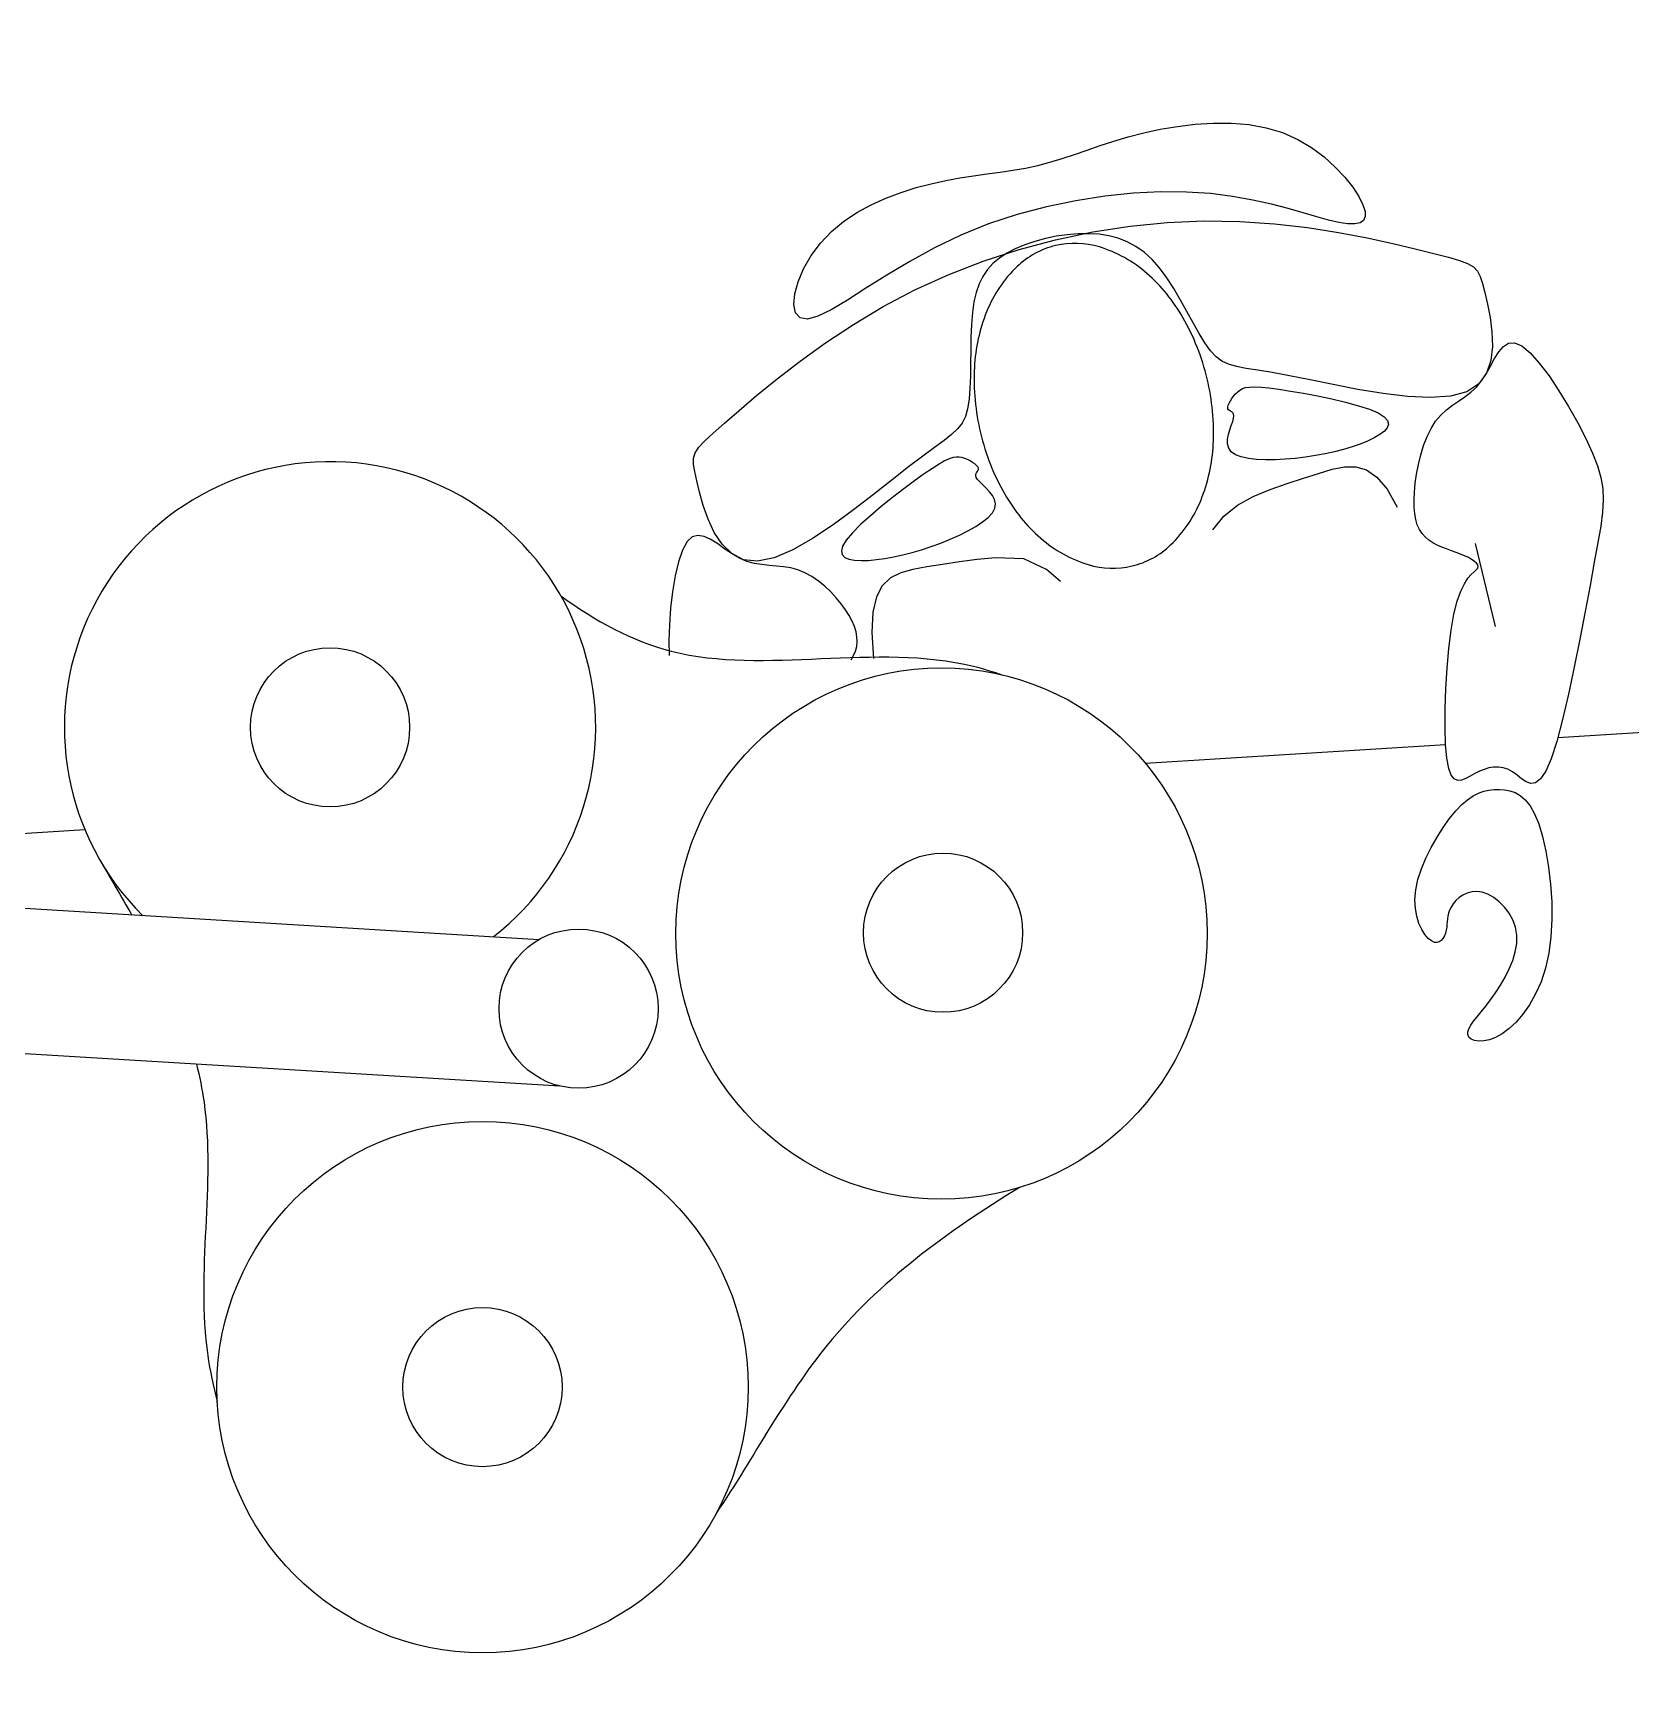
# Model space of a CAD drawing. Header units: inches. Extents: x 204954 to 440946, y -300749 to -143756.
# Drawn here: x 219859.87 to 219891.6, y -150708.18 to -150675.38 of the extents above; entities that cross this region are included whole.
import ezdxf

# ---------------------------------------------------------------- set-up
doc = ezdxf.new("R2010")
doc.units = ezdxf.units.IN
doc.header["$LTSCALE"] = 9
doc.header["$MEASUREMENT"] = 0
doc.linetypes.add('0', pattern=[0])
doc.layers.add('beam framing', color=91, linetype='Continuous')

msp = doc.modelspace()

# ---------------------------------------------------------------- linework, layer by layer
at = {"color": 1, "linetype": '0'}
for p, q in [((219881.61856, -150677.44186), (219881.92477, -150677.36245)), ((219881.92477, -150677.36245), (219882.25126, -150677.29166)), ((219882.25126, -150677.29166), (219882.59396, -150677.23314)), ((219882.59396, -150677.23314), (219882.94732, -150677.19078)), ((219882.94732, -150677.19078), (219883.3058, -150677.16845)), ((219883.3058, -150677.16845), (219883.66388, -150677.17003)), ((219883.66388, -150677.17003), (219884.01601, -150677.19938)), ((219884.01601, -150677.19938), (219884.35665, -150677.26038)), ((219884.35665, -150677.26038), (219884.68029, -150677.3569)), ((219884.68029, -150677.3569), (219884.98192, -150677.4907)), ((219880.54823, -150677.79059), (219880.79892, -150677.70405)), ((219880.79892, -150677.70405), (219881.05877, -150677.61531)), ((219881.05877, -150677.61531), (219881.33094, -150677.52703)), ((219881.33094, -150677.52703), (219881.61856, -150677.44186)), ((219884.98192, -150677.4907), (219885.25881, -150677.65507)), ((219885.25881, -150677.65507), (219885.50876, -150677.84119)), ((219879.3256, -150678.106), (219879.57474, -150678.0629)), ((219879.57474, -150678.0629), (219879.81976, -150678.01058)), ((219879.81976, -150678.01058), (219880.06179, -150677.94651)), ((219880.06179, -150677.94651), (219880.30357, -150677.8723)), ((219880.30357, -150677.8723), (219880.54823, -150677.79059)), ((219885.50876, -150677.84119), (219885.72958, -150678.04021)), ((219885.72958, -150678.04021), (219885.91906, -150678.24333)), ((219877.40696, -150678.4493), (219877.70406, -150678.37108)), ((219877.70406, -150678.37108), (219877.993, -150678.30826)), ((219877.993, -150678.30826), (219878.2735, -150678.25767)), ((219878.2735, -150678.25767), (219878.5463, -150678.21572)), ((219878.5463, -150678.21572), (219878.8121, -150678.17884)), ((219878.8121, -150678.17884), (219879.07163, -150678.14346)), ((219879.07163, -150678.14346), (219879.3256, -150678.106)), ((219885.91906, -150678.24333), (219886.07502, -150678.4417)), ((219876.51235, -150678.79189), (219876.80594, -150678.65839)), ((219876.80594, -150678.65839), (219877.10586, -150678.54463)), ((219877.10586, -150678.54463), (219877.40696, -150678.4493)), ((219880.57623, -150678.70946), (219879.99271, -150678.83063)), ((219881.15445, -150678.62017), (219880.57623, -150678.70946)), ((219881.71915, -150678.56216), (219881.15445, -150678.62017)), ((219882.26211, -150678.53486), (219881.71915, -150678.56216)), ((219882.77512, -150678.53767), (219882.26211, -150678.53486)), ((219883.25147, -150678.56907), (219882.77512, -150678.53767)), ((219883.6906, -150678.62382), (219883.25147, -150678.56907)), ((219884.09345, -150678.69575), (219883.6906, -150678.62382)), ((219884.46097, -150678.77867), (219884.09345, -150678.69575)), ((219886.07502, -150678.4417), (219886.19526, -150678.6265)), ((219886.19526, -150678.6265), (219886.27758, -150678.78891)), ((219875.96482, -150679.12338), (219876.23026, -150678.94644)), ((219876.23026, -150678.94644), (219876.51235, -150678.79189)), ((219879.41209, -150678.98426), (219878.8426, -150679.17093)), ((219879.99271, -150678.83063), (219879.41209, -150678.98426)), ((219884.7941, -150678.8664), (219884.46097, -150678.77867)), ((219885.09379, -150678.95278), (219884.7941, -150678.8664)), ((219885.36099, -150679.03161), (219885.09379, -150678.95278)), ((219885.59664, -150679.09673), (219885.36099, -150679.03161)), ((219886.27758, -150678.78891), (219886.32036, -150678.9218)), ((219886.32423, -150679.02488), (219886.29036, -150679.09957)), ((219886.32036, -150678.9218), (219886.32423, -150679.02488)), ((219875.50454, -150679.54963), (219875.72119, -150679.324)), ((219875.72119, -150679.324), (219875.96482, -150679.12338)), ((219878.29246, -150679.39124), (219877.76924, -150679.6431)), ((219878.8426, -150679.17093), (219878.29246, -150679.39124)), ((219880.17577, -150679.4853), (219880.91284, -150679.32955)), ((219880.40699, -150679.3847), (219880.18832, -150679.41656)), ((219880.62415, -150679.36682), (219880.40699, -150679.3847)), ((219880.83598, -150679.36381), (219880.62415, -150679.36682)), ((219881.03937, -150679.3767), (219880.83598, -150679.36381)), ((219880.91284, -150679.32955), (219881.65302, -150679.21387)), ((219881.23398, -150679.40699), (219881.03937, -150679.3767)), ((219881.65302, -150679.21387), (219882.3902, -150679.13971)), ((219882.3902, -150679.13971), (219883.11827, -150679.10854)), ((219883.11827, -150679.10854), (219883.83074, -150679.12021)), ((219883.83074, -150679.12021), (219884.51956, -150679.16813)), ((219884.51956, -150679.16813), (219885.17632, -150679.24413)), ((219885.17632, -150679.24413), (219885.7926, -150679.34)), ((219885.80134, -150679.14275), (219885.59664, -150679.09673)), ((219885.7926, -150679.34), (219886.35998, -150679.44755)), ((219885.97424, -150679.16746), (219885.80134, -150679.14275)), ((219886.11418, -150679.16945), (219885.97424, -150679.16746)), ((219886.21994, -150679.14729), (219886.11418, -150679.16945)), ((219886.29036, -150679.09957), (219886.21994, -150679.14729)), ((219875.3198, -150679.79896), (219875.50454, -150679.54963)), ((219877.76924, -150679.6431), (219877.27795, -150679.91367)), ((219878.73543, -150679.91115), (219879.44793, -150679.67965)), ((219879.37495, -150679.66534), (219879.20604, -150679.75331)), ((219879.56146, -150679.58676), (219879.37495, -150679.66534)), ((219879.44793, -150679.67965), (219880.17577, -150679.4853)), ((219879.76173, -150679.5185), (219879.56146, -150679.58676)), ((219879.97196, -150679.46146), (219879.76173, -150679.5185)), ((219880.18832, -150679.41656), (219879.97196, -150679.46146)), ((219881.42022, -150679.45629), (219881.23398, -150679.40699)), ((219881.59846, -150679.5262), (219881.42022, -150679.45629)), ((219881.76909, -150679.61834), (219881.59846, -150679.5262)), ((219881.93249, -150679.7343), (219881.76909, -150679.61834)), ((219886.35998, -150679.44755), (219886.87005, -150679.5586)), ((219886.87005, -150679.5586), (219887.31438, -150679.66496)), ((219887.31438, -150679.66496), (219887.68455, -150679.75843)), ((219875.06194, -150680.31854), (219875.171, -150680.0601)), ((219875.171, -150680.0601), (219875.3198, -150679.79896)), ((219877.27795, -150679.91367), (219876.82297, -150680.18748)), ((219878.04437, -150680.17832), (219878.73543, -150679.91115)), ((219878.92965, -150679.95766), (219878.82071, -150680.07749)), ((219879.05771, -150679.85026), (219878.92965, -150679.95766)), ((219879.20604, -150679.75331), (219879.05771, -150679.85026)), ((219882.08905, -150679.87571), (219881.93249, -150679.7343)), ((219882.23915, -150680.04417), (219882.08905, -150679.87571)), ((219882.38317, -150680.23958), (219882.23915, -150680.04417)), ((219887.68455, -150679.75843), (219887.97553, -150679.8337)), ((219887.97553, -150679.8337), (219888.1958, -150679.89697)), ((219888.1958, -150679.89697), (219888.35722, -150679.9573)), ((219888.35722, -150679.9573), (219888.47164, -150680.02376)), ((219888.47164, -150680.02376), (219888.55092, -150680.10542)), ((219874.99642, -150680.55978), (219875.06194, -150680.31854)), ((219876.82297, -150680.18748), (219876.40868, -150680.44901)), ((219877.38088, -150680.47972), (219878.04437, -150680.17832)), ((219878.65564, -150680.36236), (219878.59721, -150680.53134)), ((219878.72976, -150680.21174), (219878.65564, -150680.36236)), ((219878.82071, -150680.07749), (219878.72976, -150680.21174)), ((219882.52149, -150680.45507), (219882.38317, -150680.23958)), ((219888.55092, -150680.10542), (219888.60692, -150680.21134)), ((219888.60692, -150680.21134), (219888.65151, -150680.3506)), ((219888.65151, -150680.3506), (219888.69654, -150680.53226)), ((219874.97824, -150680.7693), (219874.99642, -150680.55978)), ((219876.03944, -150680.68277), (219875.71962, -150680.87326)), ((219876.40868, -150680.44901), (219876.03944, -150680.68277)), ((219876.75068, -150680.81227), (219877.38088, -150680.47972)), ((219878.59721, -150680.53134), (219878.55334, -150680.72064)), ((219882.65448, -150680.68202), (219882.52149, -150680.45507)), ((219882.7825, -150680.91187), (219882.65448, -150680.68202)), ((219888.69654, -150680.53226), (219888.74966, -150680.7613)), ((219875.01121, -150680.93259), (219874.97824, -150680.7693)), ((219875.09912, -150681.03514), (219875.01121, -150680.93259)), ((219875.24577, -150681.06244), (219875.09912, -150681.03514)), ((219875.45361, -150681.00498), (219875.24577, -150681.06244)), ((219875.71962, -150680.87326), (219875.45361, -150681.00498)), ((219876.15796, -150681.16646), (219876.75068, -150680.81227)), ((219878.52287, -150680.93225), (219878.50428, -150681.16652)), ((219878.55334, -150680.72064), (219878.52287, -150680.93225)), ((219882.90592, -150681.13601), (219882.7825, -150680.91187)), ((219888.74966, -150680.7613), (219888.80169, -150681.02631)), ((219888.80169, -150681.02631), (219888.83922, -150681.31179)), ((219875.60653, -150681.53119), (219876.15796, -150681.16646)), ((219878.50428, -150681.16652), (219878.4945, -150681.4174)), ((219883.02513, -150681.34586), (219882.90592, -150681.13601)), ((219883.14048, -150681.53282), (219883.02513, -150681.34586)), ((219888.83922, -150681.31179), (219888.84886, -150681.60223)), ((219875.10019, -150681.89535), (219875.60653, -150681.53119)), ((219878.49009, -150681.67719), (219878.48759, -150681.93823)), ((219878.4945, -150681.4174), (219878.49009, -150681.67719)), ((219883.25234, -150681.68831), (219883.14048, -150681.53282)), ((219883.36256, -150681.8065), (219883.25234, -150681.68831)), ((219888.84886, -150681.60223), (219888.81722, -150681.88214)), ((219888.97742, -150681.70767), (219889.06864, -150681.60157)), ((219889.06864, -150681.60157), (219889.17157, -150681.53772)), ((219889.17157, -150681.53772), (219889.29101, -150681.52944)), ((219889.29101, -150681.52944), (219889.43176, -150681.59003)), ((219889.43176, -150681.59003), (219889.59653, -150681.72806)), ((219874.64274, -150682.24782), (219875.10019, -150681.89535)), ((219878.48759, -150681.93823), (219878.48355, -150682.19283)), ((219883.47886, -150681.89263), (219883.36256, -150681.8065)), ((219883.6104, -150681.95472), (219883.47886, -150681.89263)), ((219883.76638, -150682.00076), (219883.6104, -150681.95472)), ((219883.95598, -150682.03876), (219883.76638, -150682.00076)), ((219888.7261, -150682.14649), (219888.81095, -150681.99344)), ((219888.81722, -150681.88214), (219888.73089, -150682.136)), ((219888.81095, -150681.99344), (219888.89313, -150681.84273)), ((219888.89313, -150681.84273), (219888.97742, -150681.70767)), ((219889.59653, -150681.72806), (219889.77973, -150681.9331)), ((219889.77973, -150681.9331), (219889.97371, -150682.18997)), ((219874.238, -150682.57749), (219874.64274, -150682.24782)), ((219878.48355, -150682.19283), (219878.47452, -150682.43332)), ((219884.18838, -150682.07674), (219883.95598, -150682.03876)), ((219884.47276, -150682.1227), (219884.18838, -150682.07674)), ((219884.8183, -150682.18465), (219884.47276, -150682.1227)), ((219885.22922, -150682.26725), (219884.8183, -150682.18465)), ((219885.68984, -150682.36177), (219885.22922, -150682.26725)), ((219888.57648, -150682.34833), (219888.3406, -150682.50361)), ((219888.53053, -150682.40959), (219888.63379, -150682.28856)), ((219888.73089, -150682.136), (219888.57648, -150682.34833)), ((219888.63379, -150682.28856), (219888.7261, -150682.14649)), ((219889.97371, -150682.18997), (219890.1708, -150682.48351)), ((219873.88977, -150682.87325), (219874.238, -150682.57749)), ((219878.45705, -150682.65202), (219878.4277, -150682.84126)), ((219878.47452, -150682.43332), (219878.45705, -150682.65202)), ((219883.62084, -150682.729), (219883.64504, -150682.68269)), ((219883.64504, -150682.68269), (219883.67536, -150682.63492)), ((219883.67536, -150682.63492), (219883.71064, -150682.58767)), ((219883.71064, -150682.58767), (219883.74975, -150682.5429)), ((219883.74975, -150682.5429), (219883.79154, -150682.50259)), ((219883.79154, -150682.50259), (219883.83588, -150682.46847)), ((219883.83588, -150682.46847), (219883.88673, -150682.4413)), ((219883.88673, -150682.4413), (219883.94906, -150682.42159)), ((219883.94906, -150682.42159), (219884.02783, -150682.40985)), ((219884.02783, -150682.40985), (219884.12801, -150682.40659)), ((219884.12801, -150682.40659), (219884.25457, -150682.41234)), ((219884.25457, -150682.41234), (219884.41248, -150682.4276)), ((219884.41248, -150682.4276), (219884.60671, -150682.45288)), ((219884.60671, -150682.45288), (219884.83933, -150682.4884)), ((219884.83933, -150682.4884), (219885.10081, -150682.53318)), ((219885.10081, -150682.53318), (219885.37874, -150682.58593)), ((219885.37874, -150682.58593), (219885.66068, -150682.64537)), ((219885.66068, -150682.64537), (219885.93423, -150682.71022)), ((219886.1795, -150682.45615), (219885.68984, -150682.36177)), ((219886.67755, -150682.53833), (219886.1795, -150682.45615)), ((219887.16334, -150682.59623), (219886.67755, -150682.53833)), ((219887.61621, -150682.61779), (219887.16334, -150682.59623)), ((219888.01552, -150682.59094), (219887.61621, -150682.61779)), ((219888.3406, -150682.50361), (219888.01552, -150682.59094)), ((219888.17781, -150682.68772), (219888.29947, -150682.60311)), ((219888.29947, -150682.60311), (219888.41806, -150682.51242)), ((219888.41806, -150682.51242), (219888.53053, -150682.40959)), ((219890.1708, -150682.48351), (219890.36333, -150682.79855)), ((219873.60186, -150683.12399), (219873.88977, -150682.87325)), ((219878.38282, -150682.99651), (219878.31804, -150683.12592)), ((219878.4277, -150682.84126), (219878.38282, -150682.99651)), ((219883.59535, -150682.80934), (219883.6039, -150682.77188)), ((219883.59635, -150682.83943), (219883.59535, -150682.80934)), ((219883.6073, -150682.86104), (219883.59635, -150682.83943)), ((219883.6039, -150682.77188), (219883.62084, -150682.729)), ((219883.6257, -150682.87662), (219883.6073, -150682.86104)), ((219883.64829, -150682.8895), (219883.6257, -150682.87662)), ((219883.67185, -150682.903), (219883.64829, -150682.8895)), ((219883.69311, -150682.92045), (219883.67185, -150682.903)), ((219883.70884, -150682.94517), (219883.69311, -150682.92045)), ((219883.7158, -150682.98049), (219883.70884, -150682.94517)), ((219883.71075, -150683.02973), (219883.7158, -150682.98049)), ((219885.93423, -150682.71022), (219886.18696, -150682.7792)), ((219886.18696, -150682.7792), (219886.40644, -150682.85102)), ((219886.40644, -150682.85102), (219886.58026, -150682.92439)), ((219886.58026, -150682.92439), (219886.69899, -150682.99818)), ((219886.69899, -150682.99818), (219886.76517, -150683.07178)), ((219887.72183, -150683.08688), (219887.82509, -150682.96585)), ((219887.82509, -150682.96585), (219887.93756, -150682.86303)), ((219887.93756, -150682.86303), (219888.05615, -150682.77234)), ((219888.05615, -150682.77234), (219888.17781, -150682.68772)), ((219890.36333, -150682.79855), (219890.54364, -150683.1199)), ((219873.20849, -150683.4787), (219873.37635, -150683.32269)), ((219873.37635, -150683.32269), (219873.60186, -150683.12399)), ((219878.22878, -150683.24077), (219878.11047, -150683.35236)), ((219878.31804, -150683.12592), (219878.22878, -150683.24077)), ((219883.60725, -150683.35373), (219883.63397, -150683.26105)), ((219883.63397, -150683.26105), (219883.66432, -150683.17346)), ((219883.66432, -150683.17346), (219883.69202, -150683.095)), ((219883.69202, -150683.095), (219883.71075, -150683.02973)), ((219886.70385, -150683.28665), (219886.61525, -150683.35472)), ((219886.76206, -150683.21649), (219886.70385, -150683.28665)), ((219886.78435, -150683.1447), (219886.76206, -150683.21649)), ((219886.76517, -150683.07178), (219886.78435, -150683.1447)), ((219887.55054, -150683.39307), (219887.63025, -150683.23034)), ((219887.63025, -150683.23034), (219887.72183, -150683.08688)), ((219890.54364, -150683.1199), (219890.70407, -150683.43241)), ((219873.01978, -150683.71649), (219873.09179, -150683.60549)), ((219873.09179, -150683.60549), (219873.20849, -150683.4787)), ((219877.76843, -150683.61094), (219877.53556, -150683.78052)), ((219877.95854, -150683.47199), (219877.76843, -150683.61094)), ((219878.11047, -150683.35236), (219877.95854, -150683.47199)), ((219883.58993, -150683.53811), (219883.59047, -150683.44743)), ((219883.61192, -150683.62169), (219883.58993, -150683.53811)), ((219883.59047, -150683.44743), (219883.60725, -150683.35373)), ((219883.66276, -150683.69414), (219883.61192, -150683.62169)), ((219885.89238, -150683.64763), (219885.7131, -150683.69387)), ((219886.0625, -150683.59677), (219885.89238, -150683.64763)), ((219886.2219, -150683.54168), (219886.0625, -150683.59677)), ((219886.36907, -150683.4827), (219886.2219, -150683.54168)), ((219886.50181, -150683.42023), (219886.36907, -150683.4827)), ((219886.61525, -150683.35472), (219886.50181, -150683.42023)), ((219887.4252, -150683.7563), (219887.48232, -150683.57006)), ((219887.48232, -150683.57006), (219887.55054, -150683.39307)), ((219890.70407, -150683.43241), (219890.83694, -150683.72089)), ((219872.98392, -150683.94496), (219872.98599, -150683.82516)), ((219873.00712, -150684.08933), (219872.98392, -150683.94496)), ((219872.98599, -150683.82516), (219873.01978, -150683.71649)), ((219877.25536, -150683.99202), (219876.92619, -150684.25149)), ((219877.53556, -150683.78052), (219877.25536, -150683.99202)), ((219877.8611, -150683.94019), (219877.72715, -150684.0252)), ((219877.97139, -150683.87784), (219877.8611, -150683.94019)), ((219878.06222, -150683.83545), (219877.97139, -150683.87784)), ((219878.13779, -150683.81031), (219878.06222, -150683.83545)), ((219878.20229, -150683.79971), (219878.13779, -150683.81031)), ((219878.25993, -150683.80096), (219878.20229, -150683.79971)), ((219878.31491, -150683.81134), (219878.25993, -150683.80096)), ((219878.37041, -150683.8284), (219878.31491, -150683.81134)), ((219878.42554, -150683.85065), (219878.37041, -150683.8284)), ((219878.47837, -150683.87685), (219878.42554, -150683.85065)), ((219878.52701, -150683.90575), (219878.47837, -150683.87685)), ((219878.56953, -150683.93612), (219878.52701, -150683.90575)), ((219878.60403, -150683.9667), (219878.56953, -150683.93612)), ((219878.6286, -150683.99625), (219878.60403, -150683.9667)), ((219878.64131, -150684.02354), (219878.6286, -150683.99625)), ((219883.74691, -150683.75225), (219883.66276, -150683.69414)), ((219883.86161, -150683.79625), (219883.74691, -150683.75225)), ((219884.00229, -150683.82725), (219883.86161, -150683.79625)), ((219884.16434, -150683.84633), (219884.00229, -150683.82725)), ((219884.3432, -150683.8546), (219884.16434, -150683.84633)), ((219884.53427, -150683.85315), (219884.3432, -150683.8546)), ((219884.73297, -150683.84308), (219884.53427, -150683.85315)), ((219884.93472, -150683.82547), (219884.73297, -150683.84308)), ((219885.13544, -150683.80131), (219884.93472, -150683.82547)), ((219885.33309, -150683.77108), (219885.13544, -150683.80131)), ((219885.52616, -150683.73514), (219885.33309, -150683.77108)), ((219885.7131, -150683.69387), (219885.52616, -150683.73514)), ((219885.66365, -150684.04124), (219885.90968, -150683.99208)), ((219885.90968, -150683.99208), (219886.13744, -150683.9915)), ((219886.13744, -150683.9915), (219886.35153, -150684.0554)), ((219887.34267, -150684.13649), (219887.37878, -150683.94678)), ((219887.37878, -150683.94678), (219887.4252, -150683.7563)), ((219890.83694, -150683.72089), (219890.93634, -150683.97514)), ((219890.93634, -150683.97514), (219891.00321, -150684.20486)), ((219873.04909, -150684.27172), (219873.00712, -150684.08933)), ((219873.10527, -150684.50004), (219873.04909, -150684.27172)), ((219876.92619, -150684.25149), (219876.55808, -150684.54408)), ((219877.37392, -150684.27242), (219877.16093, -150684.43058)), ((219877.56534, -150684.13556), (219877.37392, -150684.27242)), ((219877.72715, -150684.0252), (219877.56534, -150684.13556)), ((219878.58877, -150684.16872), (219878.59163, -150684.13955)), ((219878.59853, -150684.20337), (219878.58877, -150684.16872)), ((219878.59163, -150684.13955), (219878.60271, -150684.11438)), ((219878.62531, -150684.245), (219878.59853, -150684.20337)), ((219878.60271, -150684.11438), (219878.61761, -150684.09169)), ((219878.61761, -150684.09169), (219878.63195, -150684.06998)), ((219878.67152, -150684.29475), (219878.62531, -150684.245)), ((219878.63195, -150684.06998), (219878.64131, -150684.04777)), ((219878.64131, -150684.04777), (219878.64131, -150684.02354)), ((219878.7317, -150684.35221), (219878.67152, -150684.29475)), ((219884.77358, -150684.32564), (219885.09832, -150684.22168)), ((219885.09832, -150684.22168), (219885.39473, -150684.12307)), ((219885.39473, -150684.12307), (219885.66365, -150684.04124)), ((219886.35153, -150684.0554), (219886.55656, -150684.19968)), ((219886.55656, -150684.19968), (219886.75714, -150684.44024)), ((219887.29986, -150684.4936), (219887.3165, -150684.32044)), ((219887.3165, -150684.32044), (219887.34267, -150684.13649)), ((219891.00321, -150684.20486), (219891.04027, -150684.4247)), ((219873.17869, -150684.75994), (219873.10527, -150684.50004)), ((219876.55808, -150684.54408), (219876.16401, -150684.84967)), ((219876.93688, -150684.60329), (219876.71227, -150684.78378)), ((219877.16093, -150684.43058), (219876.93688, -150684.60329)), ((219878.79838, -150684.41662), (219878.7317, -150684.35221)), ((219878.86411, -150684.4872), (219878.79838, -150684.41662)), ((219878.92144, -150684.5632), (219878.86411, -150684.4872)), ((219878.96292, -150684.64383), (219878.92144, -150684.5632)), ((219878.98109, -150684.72833), (219878.96292, -150684.64383)), ((219883.78652, -150684.75281), (219884.0997, -150684.5802)), ((219884.0997, -150684.5802), (219884.43471, -150684.44147)), ((219884.43471, -150684.44147), (219884.77358, -150684.32564)), ((219886.75714, -150684.44024), (219886.95788, -150684.79299)), ((219887.29247, -150684.65194), (219887.29986, -150684.4936)), ((219887.29442, -150684.79529), (219887.29247, -150684.65194)), ((219891.0502, -150684.64933), (219891.0357, -150684.89339)), ((219891.04027, -150684.4247), (219891.0502, -150684.64933)), ((219873.27429, -150685.03155), (219873.17869, -150684.75994)), ((219876.16401, -150684.84967), (219875.75694, -150685.14817)), ((219876.4976, -150684.9653), (219876.30337, -150685.14109)), ((219876.71227, -150684.78378), (219876.4976, -150684.9653)), ((219878.8373, -150684.99691), (219878.91972, -150684.9058)), ((219878.91972, -150684.9058), (219878.96851, -150684.81593)), ((219878.96851, -150684.81593), (219878.98109, -150684.72833)), ((219883.29755, -150685.24374), (219883.51314, -150684.97032)), ((219883.51314, -150684.97032), (219883.78652, -150684.75281)), ((219887.3059, -150684.92447), (219887.29442, -150684.79529)), ((219887.32711, -150685.04027), (219887.3059, -150684.92447)), ((219891.0357, -150684.89339), (219890.99946, -150685.17156)), ((219873.39701, -150685.29498), (219873.27429, -150685.03155)), ((219873.55179, -150685.53034), (219873.39701, -150685.29498)), ((219875.75694, -150685.14817), (219875.34983, -150685.41947)), ((219876.14007, -150685.30438), (219876.0182, -150685.44841)), ((219876.30337, -150685.14109), (219876.14007, -150685.30438)), ((219878.26305, -150685.35179), (219878.43413, -150685.2667)), ((219878.43413, -150685.2667), (219878.58992, -150685.17845)), ((219878.58992, -150685.17845), (219878.72584, -150685.08816)), ((219878.72584, -150685.08816), (219878.8373, -150684.99691)), ((219887.35824, -150685.14349), (219887.32711, -150685.04027)), ((219887.39948, -150685.23495), (219887.35824, -150685.14349)), ((219887.45103, -150685.31544), (219887.39948, -150685.23495)), ((219890.99946, -150685.17156), (219890.94419, -150685.49849)), ((219872.8551, -150685.47882), (219872.76368, -150685.64775)), ((219872.95865, -150685.38379), (219872.8551, -150685.47882)), ((219873.073, -150685.3542), (219872.95865, -150685.38379)), ((219873.19659, -150685.37681), (219873.073, -150685.3542)), ((219873.32788, -150685.43839), (219873.19659, -150685.37681)), ((219873.46532, -150685.5257), (219873.32788, -150685.43839)), ((219873.60736, -150685.62552), (219873.46532, -150685.5257)), ((219873.74358, -150685.71775), (219873.55179, -150685.53034)), ((219873.75246, -150685.7246), (219873.60736, -150685.62552)), ((219875.34983, -150685.41947), (219874.95564, -150685.64348)), ((219875.94567, -150685.56791), (219875.91991, -150685.66348)), ((219876.0182, -150685.44841), (219875.94567, -150685.56791)), ((219877.51342, -150685.63975), (219877.70339, -150685.57735)), ((219877.70339, -150685.57735), (219877.89335, -150685.50815)), ((219877.89335, -150685.50815), (219878.08126, -150685.43264)), ((219878.08126, -150685.43264), (219878.26305, -150685.35179)), ((219887.51306, -150685.38578), (219887.45103, -150685.31544)), ((219887.58541, -150685.44685), (219887.51306, -150685.38578)), ((219887.66634, -150685.49992), (219887.58541, -150685.44685)), ((219887.75375, -150685.54633), (219887.66634, -150685.49992)), ((219887.84556, -150685.58745), (219887.75375, -150685.54633)), ((219887.93965, -150685.62462), (219887.84556, -150685.58745)), ((219888.03393, -150685.65919), (219887.93965, -150685.62462)), ((219888.50851, -150685.51783), (219888.90211, -150687.16493)), ((219890.94419, -150685.49849), (219890.87257, -150685.88883)), ((219872.68496, -150685.87995), (219872.61931, -150686.16005)), ((219872.76368, -150685.64775), (219872.68496, -150685.87995)), ((219873.9773, -150685.83732), (219873.74358, -150685.71775)), ((219873.89907, -150685.80973), (219873.75246, -150685.7246)), ((219874.04587, -150685.87086), (219873.89907, -150685.80973)), ((219874.2579, -150685.86917), (219873.9773, -150685.83732)), ((219874.19244, -150685.91079), (219874.04587, -150685.87086)), ((219874.33862, -150685.93551), (219874.19244, -150685.91079)), ((219874.58734, -150685.80007), (219874.2579, -150685.86917)), ((219874.48421, -150685.95102), (219874.33862, -150685.93551)), ((219874.62902, -150685.96332), (219874.48421, -150685.95102)), ((219874.95564, -150685.64348), (219874.58734, -150685.80007)), ((219874.77289, -150685.97839), (219874.62902, -150685.96332)), ((219875.91991, -150685.66348), (219875.93578, -150685.73719)), ((219875.93578, -150685.73719), (219875.98811, -150685.79114)), ((219875.98811, -150685.79114), (219876.07175, -150685.82741)), ((219876.07175, -150685.82741), (219876.18155, -150685.84807)), ((219876.18155, -150685.84807), (219876.31235, -150685.85521)), ((219876.31235, -150685.85521), (219876.459, -150685.85092)), ((219876.459, -150685.85092), (219876.61693, -150685.83698)), ((219876.61693, -150685.83698), (219876.78402, -150685.81406)), ((219876.78402, -150685.81406), (219876.95875, -150685.7825)), ((219876.95875, -150685.7825), (219877.13957, -150685.74269)), ((219877.13957, -150685.74269), (219877.32498, -150685.69499)), ((219877.32498, -150685.69499), (219877.51342, -150685.63975)), ((219877.92656, -150685.93552), (219877.61759, -150685.98158)), ((219878.26322, -150685.88142), (219877.92656, -150685.93552)), ((219878.61784, -150685.83154), (219878.26322, -150685.88142)), ((219878.97938, -150685.8038), (219878.61784, -150685.83154)), ((219879.54236, -150685.82329), (219878.97938, -150685.8038)), ((219879.99487, -150686.03299), (219879.54236, -150685.82329)), ((219888.12629, -150685.69252), (219888.03393, -150685.65919)), ((219888.21465, -150685.72596), (219888.12629, -150685.69252)), ((219888.29695, -150685.76056), (219888.21465, -150685.72596)), ((219888.37143, -150685.79618), (219888.29695, -150685.76056)), ((219888.43634, -150685.83239), (219888.37143, -150685.79618)), ((219888.48999, -150685.86874), (219888.43634, -150685.83239)), ((219888.53064, -150685.90479), (219888.48999, -150685.86874)), ((219888.55658, -150685.94011), (219888.53064, -150685.90479)), ((219888.56609, -150685.97425), (219888.55658, -150685.94011)), ((219890.87257, -150685.88883), (219890.78726, -150686.35088)), ((219872.61931, -150686.16005), (219872.56707, -150686.47264)), ((219874.91562, -150686.00224), (219874.77289, -150685.97839)), ((219875.05704, -150686.04085), (219874.91562, -150686.00224)), ((219875.19673, -150686.09872), (219875.05704, -150686.04085)), ((219875.33339, -150686.17432), (219875.19673, -150686.09872)), ((219875.46548, -150686.26461), (219875.33339, -150686.17432)), ((219875.59148, -150686.36656), (219875.46548, -150686.26461)), ((219876.89564, -150686.20002), (219876.73357, -150686.35381)), ((219877.09905, -150686.09756), (219876.89564, -150686.20002)), ((219877.34073, -150686.03017), (219877.09905, -150686.09756)), ((219877.61759, -150685.98158), (219877.34073, -150686.03017)), ((219880.27347, -150686.27332), (219879.99487, -150686.03299)), ((219888.29339, -150686.31573), (219888.3641, -150686.20715)), ((219888.3641, -150686.20715), (219888.4295, -150686.13045)), ((219888.4295, -150686.13045), (219888.48595, -150686.07715)), ((219888.48595, -150686.07715), (219888.52981, -150686.03875)), ((219888.52981, -150686.03875), (219888.55744, -150686.00679)), ((219888.55744, -150686.00679), (219888.56609, -150685.97425)), ((219872.56707, -150686.47264), (219872.52861, -150686.80235)), ((219875.70984, -150686.47714), (219875.59148, -150686.36656)), ((219875.81904, -150686.59331), (219875.70984, -150686.47714)), ((219875.91755, -150686.71203), (219875.81904, -150686.59331)), ((219876.61592, -150686.5752), (219876.54578, -150686.88046)), ((219876.73357, -150686.35381), (219876.61592, -150686.5752)), ((219888.15064, -150686.66243), (219888.22103, -150686.46466)), ((219888.22103, -150686.46466), (219888.29339, -150686.31573)), ((219890.78726, -150686.35088), (219890.69076, -150686.86747)), ((219872.52861, -150686.80235), (219872.5043, -150687.13378)), ((219876.00382, -150686.83027), (219875.91755, -150686.71203)), ((219876.07659, -150686.94551), (219876.00382, -150686.83027)), ((219876.1356, -150687.05724), (219876.07659, -150686.94551)), ((219876.54578, -150686.88046), (219876.52622, -150687.28585)), ((219888.02984, -150687.23399), (219888.08587, -150686.91751)), ((219888.08587, -150686.91751), (219888.15064, -150686.66243)), ((219890.69076, -150686.86747), (219890.58551, -150687.41506)), ((219872.5043, -150687.13378), (219872.49449, -150687.45154)), ((219876.18084, -150687.16545), (219876.1356, -150687.05724)), ((219876.21232, -150687.27015), (219876.18084, -150687.16545)), ((219876.23004, -150687.37134), (219876.21232, -150687.27015)), ((219887.98363, -150687.59828), (219888.02984, -150687.23399)), ((219872.49449, -150687.45154), (219872.49954, -150687.74024)), ((219876.20063, -150687.65383), (219876.22419, -150687.56318)), ((219876.22419, -150687.56318), (219876.234, -150687.46901)), ((219876.234, -150687.46901), (219876.23004, -150687.37134)), ((219876.52622, -150687.28585), (219876.55859, -150687.80041)), ((219887.94778, -150687.9924), (219887.98363, -150687.59828)), ((219890.58551, -150687.41506), (219890.47396, -150687.9701)), ((219876.11552, -150687.82493), (219876.16371, -150687.74101)), ((219876.16371, -150687.74101), (219876.20063, -150687.65383)), ((219887.92284, -150688.39837), (219887.94778, -150687.9924)), ((219890.47396, -150687.9701), (219890.35857, -150688.50906)), ((219887.90935, -150688.7982), (219887.92284, -150688.39837)), ((219890.35857, -150688.50906), (219890.24179, -150689.00839)), ((219887.90787, -150689.17391), (219887.90935, -150688.7982)), ((219887.91894, -150689.50751), (219887.90787, -150689.17391)), ((219890.24179, -150689.00839), (219890.12606, -150689.44456)), ((219887.94311, -150689.78102), (219887.91894, -150689.50751)), ((219890.12606, -150689.44456), (219890.01385, -150689.79401)), ((219887.98058, -150689.98121), (219887.94311, -150689.78102)), ((219890.01385, -150689.79401), (219889.90703, -150690.03988)), ((219888.03019, -150690.11388), (219887.98058, -150689.98121)), ((219888.09042, -150690.18961), (219888.03019, -150690.11388)), ((219888.15976, -150690.21895), (219888.09042, -150690.18961)), ((219888.23669, -150690.21247), (219888.15976, -150690.21895)), ((219888.3197, -150690.18073), (219888.23669, -150690.21247)), ((219888.40727, -150690.1343), (219888.3197, -150690.18073)), ((219888.4979, -150690.08373), (219888.40727, -150690.1343)), ((219888.59025, -150690.03814), (219888.4979, -150690.08373)), ((219888.68376, -150690.00078), (219888.59025, -150690.03814)), ((219888.77805, -150689.97343), (219888.68376, -150690.00078)), ((219888.87273, -150689.95788), (219888.77805, -150689.97343)), ((219888.96744, -150689.95594), (219888.87273, -150689.95788)), ((219889.06178, -150689.96939), (219888.96744, -150689.95594)), ((219889.15539, -150690.00001), (219889.06178, -150689.96939)), ((219889.24787, -150690.04961), (219889.15539, -150690.00001)), ((219889.33908, -150690.11694), (219889.24787, -150690.04961)), ((219889.42971, -150690.18866), (219889.33908, -150690.11694)), ((219889.52071, -150690.24839), (219889.42971, -150690.18866)), ((219889.80524, -150690.19187), (219889.70755, -150690.26637)), ((219889.90703, -150690.03988), (219889.80524, -150690.19187)), ((219888.35722, -150690.60365), (219888.46715, -150690.5285)), ((219888.46715, -150690.5285), (219888.57385, -150690.47367)), ((219888.57385, -150690.47367), (219888.67828, -150690.43639)), ((219888.67828, -150690.43639), (219888.7814, -150690.41387)), ((219888.7814, -150690.41387), (219888.88415, -150690.40334)), ((219888.88415, -150690.40334), (219888.98748, -150690.40203)), ((219888.98748, -150690.40203), (219889.09201, -150690.40851)), ((219889.09201, -150690.40851), (219889.19694, -150690.42679)), ((219889.19694, -150690.42679), (219889.30112, -150690.46226)), ((219889.30112, -150690.46226), (219889.40342, -150690.52028)), ((219889.40342, -150690.52028), (219889.50271, -150690.60622)), ((219889.61301, -150690.27975), (219889.52071, -150690.24839)), ((219889.70755, -150690.26637), (219889.61301, -150690.27975)), ((219887.99951, -150690.97749), (219888.12392, -150690.82604)), ((219888.12392, -150690.82604), (219888.24313, -150690.70191)), ((219888.24313, -150690.70191), (219888.35722, -150690.60365)), ((219889.50271, -150690.60622), (219889.59784, -150690.72547)), ((219889.59784, -150690.72547), (219889.68767, -150690.88339)), ((219889.68767, -150690.88339), (219889.77107, -150691.08536)), ((219887.75004, -150691.34515), (219887.87343, -150691.15229)), ((219887.87343, -150691.15229), (219887.99951, -150690.97749)), ((219889.77107, -150691.08536), (219889.8467, -150691.33424)), ((219887.63374, -150691.55077), (219887.75004, -150691.34515)), ((219889.8467, -150691.33424), (219889.91245, -150691.62289)), ((219887.43995, -150691.9791), (219887.52891, -150691.76385)), ((219887.52891, -150691.76385), (219887.63374, -150691.55077)), ((219889.91245, -150691.62289), (219889.96601, -150691.94166)), ((219887.32716, -150692.39487), (219887.37124, -150692.1912)), ((219887.37124, -150692.1912), (219887.43995, -150691.9791)), ((219889.96601, -150691.94166), (219890.00508, -150692.2809)), ((219887.31064, -150692.58543), (219887.32716, -150692.39487)), ((219888.26483, -150692.49726), (219888.19013, -150692.54855)), ((219888.34872, -150692.45737), (219888.26483, -150692.49726)), ((219888.44104, -150692.43248), (219888.34872, -150692.45737)), ((219888.54103, -150692.42615), (219888.44104, -150692.43248)), ((219888.64792, -150692.44198), (219888.54103, -150692.42615)), ((219888.76033, -150692.48257), (219888.64792, -150692.44198)), ((219888.8743, -150692.54659), (219888.76033, -150692.48257)), ((219890.00508, -150692.2809), (219890.02735, -150692.63095)), ((219887.31875, -150692.76075), (219887.31064, -150692.58543)), ((219887.34709, -150692.91934), (219887.31875, -150692.76075)), ((219887.99788, -150692.79684), (219887.97694, -150692.85625)), ((219888.02874, -150692.73505), (219887.99788, -150692.79684)), ((219888.07133, -150692.67103), (219888.02874, -150692.73505)), ((219888.12538, -150692.60767), (219888.07133, -150692.67103)), ((219888.19013, -150692.54855), (219888.12538, -150692.60767)), ((219888.98524, -150692.63173), (219888.8743, -150692.54659)), ((219889.08856, -150692.7357), (219888.98524, -150692.63173)), ((219889.17968, -150692.85619), (219889.08856, -150692.7357)), ((219890.02735, -150692.63095), (219890.03051, -150692.98217)), ((219887.39127, -150693.05969), (219887.34709, -150692.91934)), ((219887.44688, -150693.1803), (219887.39127, -150693.05969)), ((219887.50953, -150693.27968), (219887.44688, -150693.1803)), ((219887.94103, -150693.13689), (219887.93155, -150693.19356)), ((219887.94668, -150693.08113), (219887.94103, -150693.13689)), ((219887.95081, -150693.02573), (219887.94668, -150693.08113)), ((219887.9557, -150692.97015), (219887.95081, -150693.02573)), ((219887.96364, -150692.91384), (219887.9557, -150692.97015)), ((219887.97694, -150692.85625), (219887.96364, -150692.91384)), ((219889.254, -150692.99089), (219889.17968, -150692.85619)), ((219889.30694, -150693.13751), (219889.254, -150692.99089)), ((219889.33391, -150693.29373), (219889.30694, -150693.13751)), ((219890.03051, -150692.98217), (219890.01226, -150693.3249)), ((219887.57482, -150693.35632), (219887.50953, -150693.27968)), ((219887.63836, -150693.40873), (219887.57482, -150693.35632)), ((219887.69649, -150693.43621), (219887.63836, -150693.40873)), ((219887.74847, -150693.44136), (219887.69649, -150693.43621)), ((219887.7943, -150693.42757), (219887.74847, -150693.44136)), ((219887.83401, -150693.39825), (219887.7943, -150693.42757)), ((219887.86758, -150693.35678), (219887.83401, -150693.39825)), ((219887.89502, -150693.30658), (219887.86758, -150693.35678)), ((219887.91635, -150693.25104), (219887.89502, -150693.30658)), ((219887.93155, -150693.19356), (219887.91635, -150693.25104)), ((219889.30329, -150693.62525), (219889.33178, -150693.45719)), ((219889.33178, -150693.45719), (219889.33391, -150693.29373)), ((219890.01226, -150693.3249), (219889.9703, -150693.6495)), ((219889.18402, -150693.96435), (219889.25264, -150693.79521)), ((219889.25264, -150693.79521), (219889.30329, -150693.62525)), ((219889.9703, -150693.6495), (219889.90336, -150693.94789)), ((219889.00971, -150694.2894), (219889.10165, -150694.12998)), ((219889.10165, -150694.12998), (219889.18402, -150693.96435)), ((219889.90336, -150693.94789), (219889.81441, -150694.21839)), ((219888.81394, -150694.57877), (219888.91241, -150694.4399)), ((219888.91241, -150694.4399), (219889.00971, -150694.2894)), ((219889.70746, -150694.46089), (219889.58652, -150694.67527)), ((219889.81441, -150694.21839), (219889.70746, -150694.46089)), ((219888.54672, -150694.91553), (219888.6283, -150694.81584)), ((219888.6283, -150694.81584), (219888.71826, -150694.70394)), ((219888.71826, -150694.70394), (219888.81394, -150694.57877)), ((219889.58652, -150694.67527), (219889.45561, -150694.86143)), ((219888.37909, -150695.15198), (219888.41944, -150695.08254)), ((219888.41944, -150695.08254), (219888.47621, -150695.00408)), ((219888.47621, -150695.00408), (219888.54672, -150694.91553)), ((219889.17991, -150695.14864), (219889.04315, -150695.24948)), ((219889.31873, -150695.01925), (219889.17991, -150695.14864)), ((219889.45561, -150694.86143), (219889.31873, -150695.01925)), ((219888.35784, -150695.21346), (219888.37909, -150695.15198)), ((219888.35837, -150695.26803), (219888.35784, -150695.21346)), ((219888.38251, -150695.3161), (219888.35837, -150695.26803)), ((219888.4288, -150695.35548), (219888.38251, -150695.3161)), ((219888.49495, -150695.38332), (219888.4288, -150695.35548)), ((219888.57866, -150695.39675), (219888.49495, -150695.38332)), ((219888.67763, -150695.39294), (219888.57866, -150695.39675)), ((219888.78957, -150695.36902), (219888.67763, -150695.39294)), ((219888.91217, -150695.32215), (219888.78957, -150695.36902)), ((219889.04315, -150695.24948), (219888.91217, -150695.32215))]:
    msp.add_line(p, q, dxfattribs=at)
for p, q in [((219869.91332, -150693.38283), (219852.48757, -150692.32866)), ((219870.33238, -150696.28953), (219852.3139, -150695.1995))]:
    msp.add_line(p, q)
for points in [[(219893.95827, -150689.13383), (219890.14517, -150689.37252)], [(219887.91932, -150689.51185), (219881.96087, -150689.88483)], [(219860.8993, -150691.20323), (219850.18272, -150691.87406), (219851.55818, -150713.84714)]]:
    msp.add_lwpolyline(points)
for centre, radius in [((219865.76581, -150689.16644), 1.58068), ((219877.90783, -150693.26186), 5.27555), ((219877.93925, -150693.2441), 1.58068), ((219870.70202, -150694.75268), 1.58068), ((219868.79319, -150702.26776), 5.27555), ((219868.79319, -150702.26776), 1.58068)]:
    msp.add_circle(centre, radius)
for centre, radius, start, end in [((219880.56041, -150681.22), 1.66429, 103.439953, 133.779799), ((219880.56041, -150681.22), 1.66429, 73.100106, 103.439953), ((219880.30072, -150682.07475), 2.55762, 48.727424, 73.100106), ((219881.1785, -150681.86499), 2.55762, 133.779799, 158.152482), ((219879.72443, -150682.73136), 3.43126, 29.778114, 48.727424), ((219881.98939, -150682.1901), 3.43126, 158.152482, 177.101792), ((219878.70579, -150683.31422), 4.60487, 13.439953, 29.778114), ((219883.16149, -150682.24944), 4.60487, 177.101792, 193.439953), ((219878.70579, -150683.31422), 4.60487, 357.101792, 13.439953), ((219883.16149, -150682.24944), 4.60487, 193.439953, 209.778114), ((219879.8779, -150683.37356), 3.43126, 338.152482, 357.101792), ((219882.14286, -150682.8323), 3.43126, 209.778114, 228.727424), ((219880.68879, -150683.69868), 2.55762, 313.779799, 338.152482), ((219881.56657, -150683.48891), 2.55762, 228.727424, 253.100106), ((219881.30687, -150684.34367), 1.66429, 283.439953, 313.779799), ((219881.30687, -150684.34367), 1.66429, 253.100106, 283.439953)]:
    msp.add_arc(centre, radius, start, end, dxfattribs=at)
msp.add_arc((219865.76581, -150689.16644), 5.27555, 307.921634, 225.154575)
for points, knots in [([(219870.34851, -150686.55296), (219871.03754, -150687.0554), (219873.47125, -150688.40253), (219876.83423, -150687.41022), (219878.93475, -150688.0622), (219879.12532, -150688.12872)], [0.046601001, 0.046601001, 0.046601001, 0.046601001, 0.090089502, 0.193368666, 0.203772859, 0.203772859, 0.203772859, 0.203772859]), ([(219863.11159, -150695.85271), (219863.17574, -150696.10144), (219863.55407, -150697.95973), (219863.02308, -150700.31008), (219863.44867, -150702.25188), (219863.52552, -150702.55579)], [0.076392316, 0.076392316, 0.076392316, 0.076392316, 0.089905766, 0.17631975, 0.192447112, 0.192447112, 0.192447112, 0.192447112]), ([(219879.45598, -150698.30513), (219878.01286, -150699.18924), (219875.59549, -150700.9516), (219874.18354, -150703.65553), (219873.44048, -150704.76459)], [0.041259254, 0.041259254, 0.041259254, 0.041259254, 0.126802222, 0.195319497, 0.195319497, 0.195319497, 0.195319497])]:
    msp.add_open_spline(points, degree=3, knots=knots)
msp.add_open_spline([(219861.1939, -150691.79875), (219861.40791, -150692.16315), (219861.62192, -150692.52755), (219861.82728, -150692.89367)], degree=3)
at = {"layer": 'beam framing', "color": 1}
msp.add_circle((221267.41484, -148374.87), 4304.54104, dxfattribs=at)

doc.saveas('drawing.dxf')
